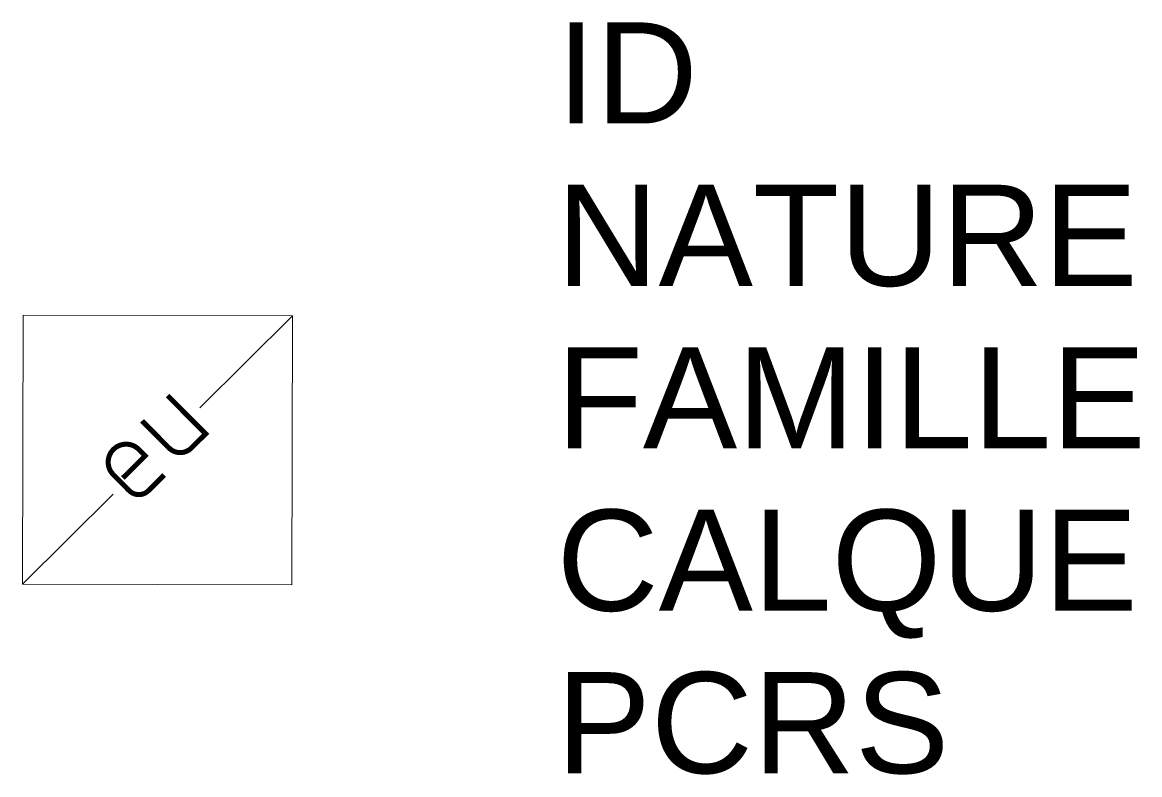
# Model space of a CAD drawing. Header units: metres. Extents: x 0 to 2.21, y -0.38 to 1.11.
import ezdxf

# ---------------------------------------------------------------- set-up
doc = ezdxf.new("R2010")
doc.units = ezdxf.units.M
doc.linetypes.add('Socle_Continu', pattern=[2.5, 2.5, 0])
doc.layers.add('EAUUS_SCS', color=7, linetype='Socle_Continu', lineweight=13, true_color=0x7f3f00)
doc.styles.get("Standard").update_dxf_attribs({"font": 'arial.ttf'})

msp = doc.modelspace()

# ---------------------------------------------------------------- linework, layer by layer
at = {"layer": 'EAUUS_SCS', "linetype": 'Socle_Continu'}
for p, q in [((0.351, 0.349), (0.5338, 0.5308)), ((0, 0), (0.1792, 0.1781))]:
    msp.add_line(p, q, dxfattribs=at)
at = {"layer": 'EAUUS_SCS', "linetype": 'Socle_Continu', "flags": 128}
msp.add_lwpolyline([(0.5323, -0.0015), (0, 0), (0.0015, 0.5323), (0.5338, 0.5308)], close=True, dxfattribs=at)
at = {"layer": 'EAUUS_SCS', "linetype": 'Socle_Continu', "const_width": 0.01, "flags": 128}
for points in [[(0.2366, 0.3229), (0.2899, 0.2694, 0.410802), (0.3339, 0.2692), (0.3622, 0.2974), (0.287, 0.373)], [(0.2804, 0.2161), (0.249, 0.1848, -0.405328), (0.2113, 0.1849), (0.1799, 0.2165, -0.999132), (0.2302, 0.2665), (0.2428, 0.2539), (0.1988, 0.2101)]]:
    msp.add_lwpolyline(points, format="xyb", dxfattribs=at)

# ---------------------------------------------------------------- texts
at = {"layer": 'EAUUS_SCS', "linetype": 'Socle_Continu', "flags": 9}
for tag, p, s in [('ID', (1.0557, 0.9112), 'CP_0164'), ('NATURE', (1.0557, 0.59), "Tampon d'eau usée (diagonale)"), ('FAMILLE', (1.0557, 0.2687), 'Eau usée'), ('CALQUE', (1.0557, -0.0526), 'EAUUS_SCS'), ('PCRS', (1.0557, -0.3739), 'AffleurantSymbole')]:
    msp.add_attdef(tag, p, s, height=0.2, dxfattribs=at)

doc.saveas('drawing.dxf')
